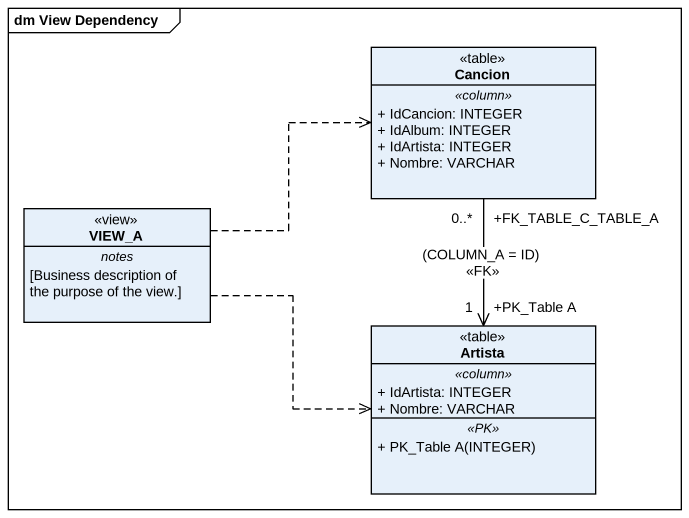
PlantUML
@startuml
mainframe dm View Dependency
hide circle
hide empty members
skinparam classAttributeIconSize 0
class Cancion <<table>> {
  .. <<column>> ..
  + IdCancion: INTEGER
  + IdAlbum: INTEGER
  + IdArtista: INTEGER
  + Nombre: VARCHAR
}
class VIEW_A <<view>> {
  -- notes --
  [Business description of the purpose of the view.]
}
class Artista <<table>> {
  .. <<column>> ..
  + IdArtista: INTEGER
  + Nombre: VARCHAR
  .. <<PK>> ..
  + PK_Table A(INTEGER)
}
Cancion "+FK_TABLE_C_TABLE_A\n0..*" --> "+PK_Table A\n1" Artista : (COLUMN_A = ID)\n<<FK>>
VIEW_A .right.> Cancion
VIEW_A .right.> Artista
@enduml
